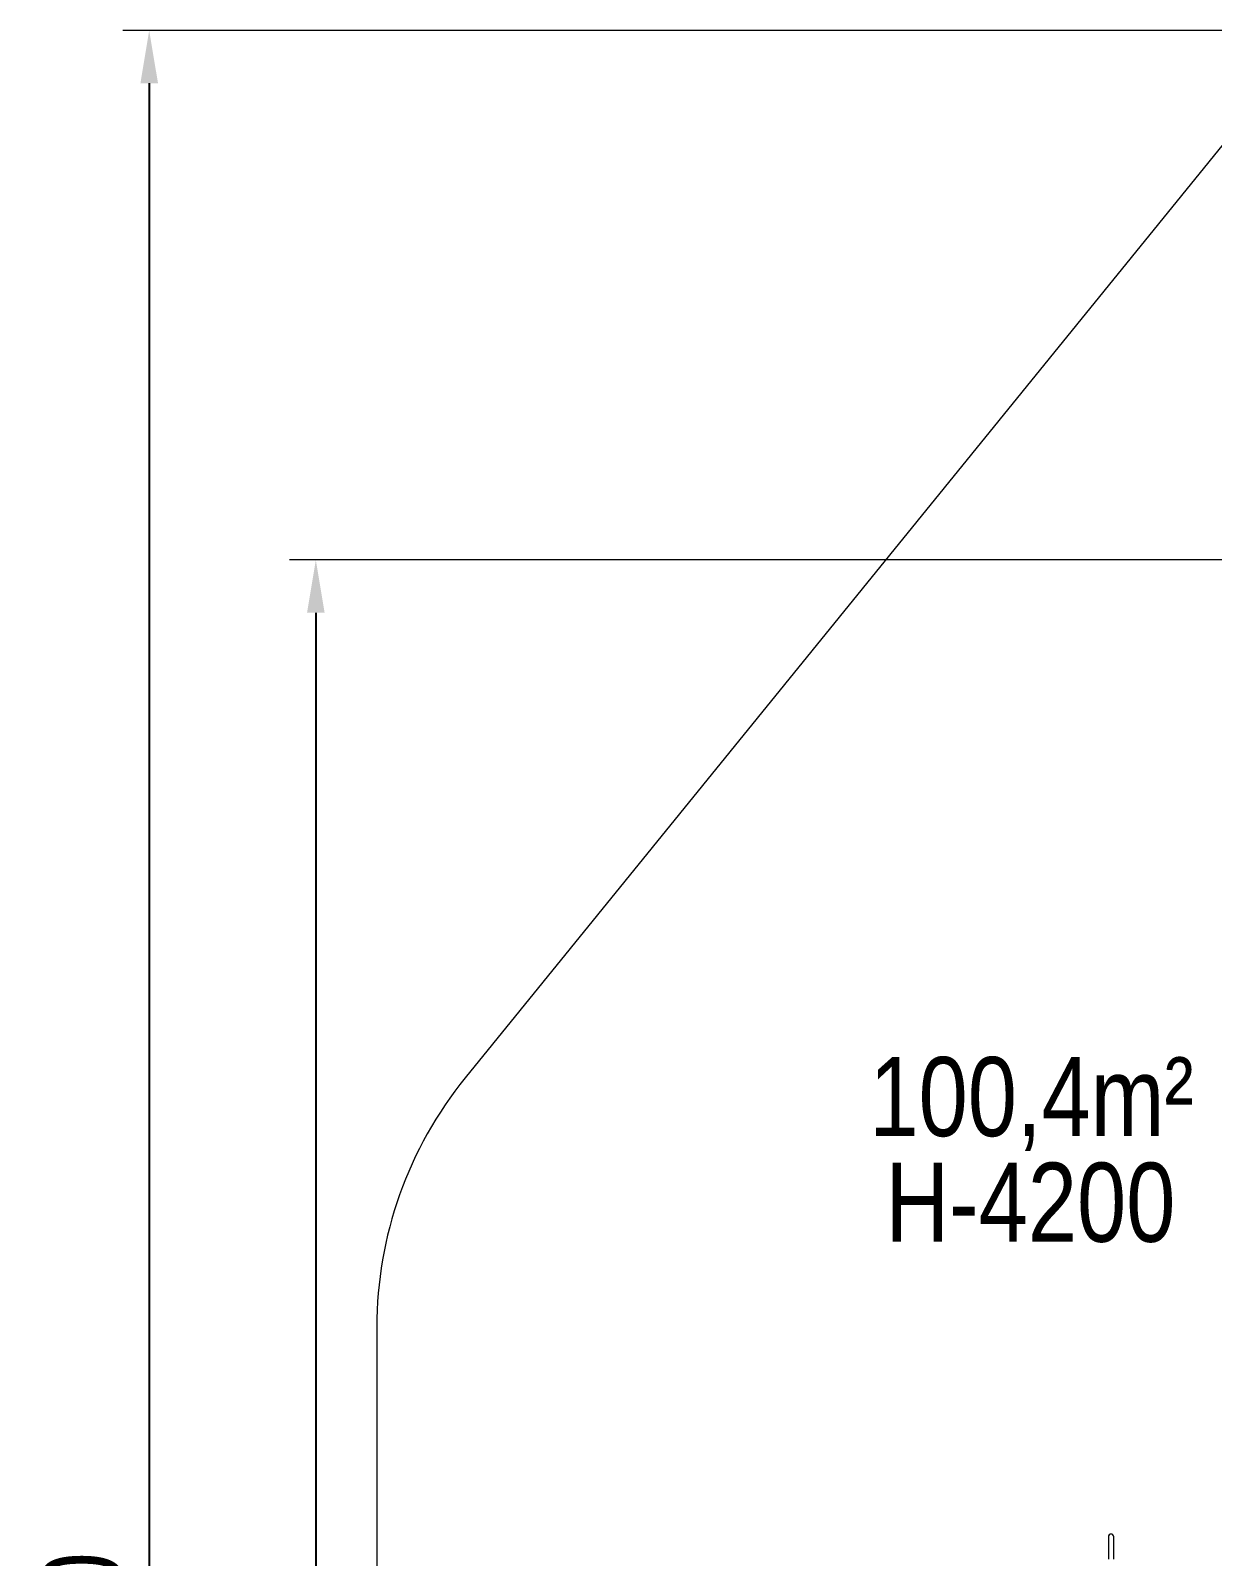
# Model space of a CAD drawing. Header units: millimetres. Extents: x -6901 to 7060, y -7557 to 6158.
# Drawn here: x -6901 to -2420, y 373 to 6158 of the extents above; entities that cross this region are included whole.
import ezdxf

# ---------------------------------------------------------------- set-up
doc = ezdxf.new("R2010")
doc.units = ezdxf.units.MM
for name, color, linetype in [('DIKOM_ЗОНА', 80, 'Continuous'), ('DIKOM_ОБЪЕКТ', 7, 'Continuous'), ('DIKOM_РАЗМЕР_ЗОНА', 7, 'Continuous'), ('DIKOM_РАЗМЕР_ОБЪЕКТА', 7, 'Continuous')]:
    doc.layers.add(name, color=color, linetype=linetype)
doc.styles.add('style1', font='arial.ttf', dxfattribs={"width": 0.8})
doc.dimstyles.new('1-50', dxfattribs={"dimtxt": 300, "dimasz": 200, "dimexe": 100, "dimexo": 0, "dimgap": 100, "dimtad": 1, "dimtxsty": 'style1', "dimcen": 200, "dimclrd": 7, "dimclre": 7, "dimclrt": 7, "dimadec": 1, "dimazin": 2, "dimtfac": 1, "dimtmove": 0, "dimatfit": 2, "dimfxl": 0, "dimlwd": 25, "dimlwe": 18, "dimarcsym": 0})

# ---------------------------------------------------------------- blocks, each defined once
blk = doc.blocks.new('*D2')
at = {"layer": 'Defpoints', "color": 0, "transparency": 16777216}
for p in [(-1102.7, 4151.2), (-5819.2, -4492.4), (4721.2, -4492.4)]:
    blk.add_point(p, dxfattribs=at)
at = {"layer": 'DIKOM_РАЗМЕР_ОБЪЕКТА', "color": 7, "lineweight": 18, "transparency": 16777216}
for p, q in [((-1102.7, 4151.2), (-5919.2, 4151.2)), ((4721.2, -4492.4), (-5919.2, -4492.4))]:
    blk.add_line(p, q, dxfattribs=at)
at = {"layer": 'DIKOM_РАЗМЕР_ОБЪЕКТА', "color": 7, "lineweight": 25, "transparency": 16777216}
blk.add_line((-5819.2, 3951.2), (-5819.2, -4292.4), dxfattribs=at)
at = {"layer": 'DIKOM_РАЗМЕР_ОБЪЕКТА', "color": 7, "transparency": 16777216}
for points in [[(-5852.6, 3951.2), (-5785.9, 3951.2), (-5819.2, 4151.2)], [(-5852.6, -4292.4), (-5785.9, -4292.4), (-5819.2, -4492.4)]]:
    blk.add_solid(points, dxfattribs=at)
at = {"layer": 'DIKOM_РАЗМЕР_ОБЪЕКТА', "color": 7, "transparency": 16777216, "insert": (-6072.4, -170.6), "char_height": 300, "attachment_point": 5, "rotation": 90, "style": 'style1'}
blk.add_mtext('8650', dxfattribs=at)
blk = doc.blocks.new('*D3')
at = {"layer": 'Defpoints', "color": 0, "transparency": 16777216}
for p in [(-1553.3, 6158.3), (-6450.9, -6312.9), (5659.9, -6312.9)]:
    blk.add_point(p, dxfattribs=at)
at = {"layer": 'DIKOM_РАЗМЕР_ЗОНА', "color": 7, "lineweight": 18, "transparency": 16777216}
for p, q in [((-1553.3, 6158.3), (-6550.9, 6158.3)), ((5659.9, -6312.9), (-6550.9, -6312.9))]:
    blk.add_line(p, q, dxfattribs=at)
at = {"layer": 'DIKOM_РАЗМЕР_ЗОНА', "color": 7, "lineweight": 25, "transparency": 16777216}
blk.add_line((-6450.9, 5958.3), (-6450.9, -6112.9), dxfattribs=at)
at = {"layer": 'DIKOM_РАЗМЕР_ЗОНА', "color": 7, "transparency": 16777216}
for points in [[(-6484.2, 5958.3), (-6417.5, 5958.3), (-6450.9, 6158.3)], [(-6484.2, -6112.9), (-6417.5, -6112.9), (-6450.9, -6312.9)]]:
    blk.add_solid(points, dxfattribs=at)
at = {"layer": 'DIKOM_РАЗМЕР_ЗОНА', "color": 7, "transparency": 16777216, "insert": (-6704, -77.3), "char_height": 300, "attachment_point": 5, "rotation": 90, "style": 'style1'}
blk.add_mtext('12500', dxfattribs=at)

msp = doc.modelspace()

# ---------------------------------------------------------------- linework, layer by layer
at = {"layer": 'DIKOM_ЗОНА', "color": 3, "lineweight": 15}
msp.add_lwpolyline([(836.141, 3879.309, -0.18046022), (778.849, 4044.42, 0.23094504), (412.578, 4841.278), (-919.81, 5932.058, 0.4154093), (-2329.625, 5788.584), (-5252.728, 2188.138, 0.17215576), (-5588.199, 1242.689), (-5588.199, -1083.325, 0.44552293), (-4482.694, -2077.743, -0.44552293), (-4206.318, -2326.348), (-4206.318, -3472.325, 0.41421356), (-3206.318, -4472.325), (675.366, -4472.325, -0.09545839), (1046.918, -4543.912)], format="xyb", dxfattribs=at)
at = {"layer": 'DIKOM_ОБЪЕКТ', "color": 7, "linetype": 'Continuous', "lineweight": 15}
for p, q in [((-2814.318, 448.175), (-2814.318, 362.675)), ((-2794.318, 362.675), (-2794.318, 448.175))]:
    msp.add_line(p, q, dxfattribs=at)
msp.add_arc((-2804.318, 448.175), 10, 0, 180, dxfattribs=at)

# ---------------------------------------------------------------- texts
at = {"layer": 'DIKOM_РАЗМЕР_ОБЪЕКТА', "char_height": 300, "width": 5885.53069, "attachment_point": 1, "style": 'style1'}
for s, insert in [('100,4m²', (-3720.478, 2266.657)), ('H-4200', (-3659.978, 1866.15))]:
    msp.add_mtext(s, dxfattribs=dict(at, insert=insert))

# ---------------------------------------------------------------- dimensions: what is measured, and where the dimension line sits
at = {"layer": 'DIKOM_РАЗМЕР_ЗОНА'}
dim = msp.add_linear_dim(base=(-6450.85, -6312.937), p1=(-1553.272, 6158.285), p2=(5659.925, -6312.937), angle=90, text='12500', dimstyle='1-50', dxfattribs=at)
dim.commit()
dim.dimension.update_dxf_attribs({"geometry": '*D3', "text_midpoint": (-6450.85, -77.326), "dimtype": 160})
at = {"layer": 'DIKOM_РАЗМЕР_ОБЪЕКТА'}
dim = msp.add_linear_dim(base=(-5819.225, -4492.425), p1=(-1102.732, 4151.169), p2=(4721.24, -4492.425), angle=90, text='8650', dimstyle='1-50', dxfattribs=at)
dim.commit()
dim.dimension.update_dxf_attribs({"geometry": '*D2', "text_midpoint": (-5819.225, -170.628), "dimtype": 160})

doc.saveas('drawing.dxf')
